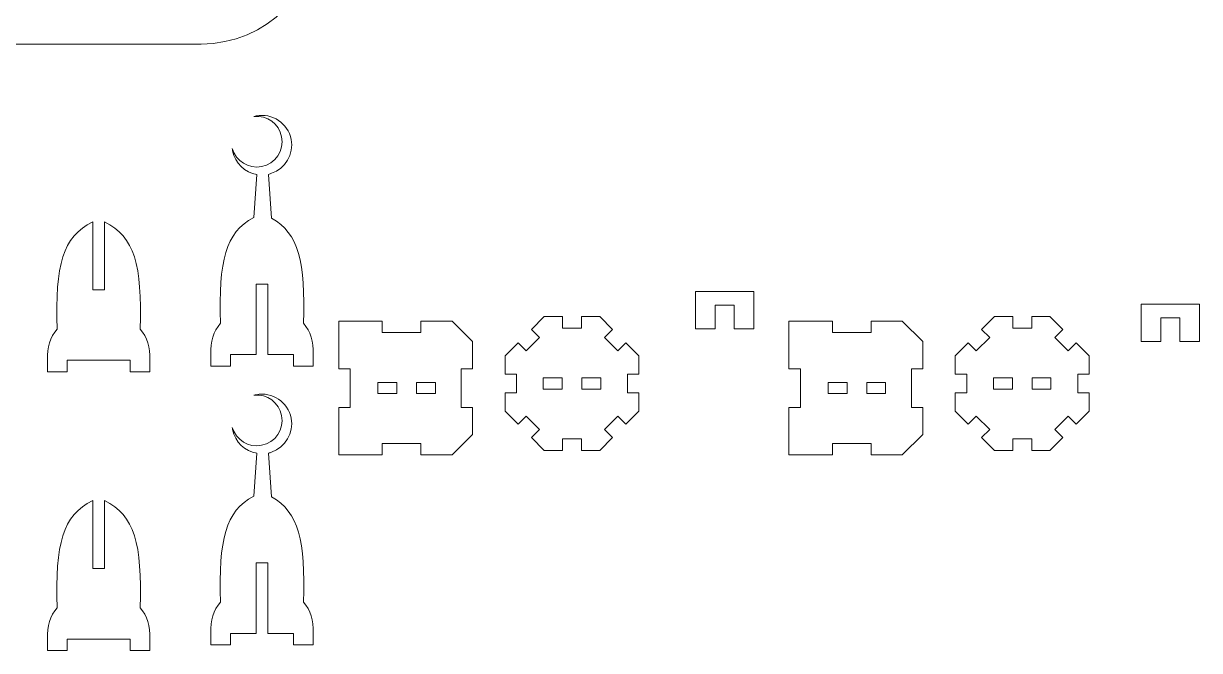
# Model space of a CAD drawing. Header units: centimetres. Extents: x -57 to 189, y -76 to 83.
# Drawn here: x -23.21 to 6.67, y -63.54 to -47.6 of the extents above; entities that cross this region are included whole.
import ezdxf

# ---------------------------------------------------------------- set-up
doc = ezdxf.new("R2010")
doc.units = ezdxf.units.CM
doc.header["$MEASUREMENT"] = 0
doc.layers.add('DEFAULT', color=7, linetype='Continuous')

msp = doc.modelspace()

# ---------------------------------------------------------------- linework, layer by layer
at = {"layer": 'DEFAULT', "color": 250, "lineweight": 9}
for points, knots in [([(-23.9811, -13.16682), (-23.9811, -13.16682), (-23.9811, -7.22528), (-23.9811, -7.22528), (-23.9811, -7.22528), (-23.9811, -5.5753), (-25.33112, -4.22528), (-26.9811, -4.22528), (-26.9811, -4.22528), (-26.9811, -4.22528), (-38.8693, -4.22528), (-38.8693, -4.22528), (-38.8693, -4.22528), (-40.51928, -4.22528), (-41.8693, -5.5753), (-41.8693, -7.22528), (-41.8693, -7.22528), (-41.8693, -7.22528), (-41.8693, -13.16682), (-41.8693, -13.16682), (-41.8693, -13.16682), (-41.8693, -13.44221), (-42.09391, -13.66682), (-42.3693, -13.66682), (-42.3693, -13.66682), (-42.3693, -13.66682), (-47.15534, -13.66682), (-47.15534, -13.66682), (-47.15534, -13.66682), (-48.80532, -13.66682), (-50.15534, -15.01684), (-50.15534, -16.66682), (-50.15534, -16.66682), (-50.15534, -16.66682), (-50.15534, -27.40459), (-50.15534, -27.40459), (-50.15534, -27.40459), (-50.15534, -27.54228), (-50.20442, -27.66078), (-50.30179, -27.75814), (-50.30179, -27.75814), (-50.30179, -27.75814), (-51.49955, -28.95591), (-51.49955, -28.95591), (-51.49955, -28.95591), (-52.66626, -30.12263), (-52.66626, -32.03183), (-51.49955, -33.19855), (-51.49955, -33.19855), (-51.49955, -33.19855), (-50.30179, -34.39632), (-50.30179, -34.39632), (-50.30179, -34.39632), (-50.20442, -34.49368), (-50.15534, -34.61218), (-50.15534, -34.74987), (-50.15534, -34.74987), (-50.15534, -34.74987), (-50.15534, -45.1271), (-50.15534, -45.1271), (-50.15534, -45.1271), (-50.15534, -46.77708), (-48.80532, -48.1271), (-47.15534, -48.1271), (-47.15534, -48.1271), (-47.15534, -48.1271), (-36.7781, -48.1271), (-36.7781, -48.1271), (-36.7781, -48.1271), (-36.64041, -48.1271), (-36.52191, -48.17618), (-36.42455, -48.27355), (-36.42455, -48.27355), (-36.42455, -48.27355), (-35.04652, -49.65157), (-35.04652, -49.65157), (-35.04652, -49.65157), (-33.87979, -50.81828), (-31.97062, -50.81828), (-30.80389, -49.65157), (-30.80389, -49.65157), (-30.80389, -49.65157), (-29.42586, -48.27355), (-29.42586, -48.27355), (-29.42586, -48.27355), (-29.3285, -48.17618), (-29.21, -48.1271), (-29.07231, -48.1271), (-29.07231, -48.1271), (-29.07231, -48.1271), (-18.69506, -48.1271), (-18.69506, -48.1271), (-18.69506, -48.1271), (-17.04508, -48.1271), (-15.69506, -46.77708), (-15.69506, -45.1271), (-15.69506, -45.1271), (-15.69506, -45.1271), (-15.69506, -34.74986), (-15.69506, -34.74986), (-15.69506, -34.74986), (-15.69506, -34.61217), (-15.64598, -34.49367), (-15.54861, -34.39631), (-15.54861, -34.39631), (-15.54861, -34.39631), (-14.35086, -33.19855), (-14.35086, -33.19855), (-14.35086, -33.19855), (-13.18415, -32.03182), (-13.18415, -30.12264), (-14.35086, -28.95591), (-14.35086, -28.95591), (-14.35086, -28.95591), (-15.54861, -27.75815), (-15.54861, -27.75815), (-15.54861, -27.75815), (-15.64598, -27.66079), (-15.69506, -27.54229), (-15.69506, -27.4046), (-15.69506, -27.4046), (-15.69506, -27.4046), (-15.69506, -16.66682), (-15.69506, -16.66682), (-15.69506, -16.66682), (-15.69506, -15.01684), (-17.04508, -13.66682), (-18.69506, -13.66682), (-18.69506, -13.66682), (-18.69506, -13.66682), (-23.4811, -13.66682), (-23.4811, -13.66682), (-23.4811, -13.66682), (-23.75649, -13.66682), (-23.9811, -13.44221), (-23.9811, -13.16682)], [0, 0, 0, 0, 0.02857143, 0.02857143, 0.02857143, 0.02857143, 0.05714286, 0.05714286, 0.05714286, 0.05714286, 0.08571429, 0.08571429, 0.08571429, 0.08571429, 0.11428571, 0.11428571, 0.11428571, 0.11428571, 0.14285714, 0.14285714, 0.14285714, 0.14285714, 0.17142857, 0.17142857, 0.17142857, 0.17142857, 0.2, 0.2, 0.2, 0.2, 0.22857143, 0.22857143, 0.22857143, 0.22857143, 0.25714286, 0.25714286, 0.25714286, 0.25714286, 0.28571429, 0.28571429, 0.28571429, 0.28571429, 0.31428571, 0.31428571, 0.31428571, 0.31428571, 0.34285714, 0.34285714, 0.34285714, 0.34285714, 0.37142857, 0.37142857, 0.37142857, 0.37142857, 0.4, 0.4, 0.4, 0.4, 0.42857143, 0.42857143, 0.42857143, 0.42857143, 0.45714286, 0.45714286, 0.45714286, 0.45714286, 0.48571429, 0.48571429, 0.48571429, 0.48571429, 0.51428571, 0.51428571, 0.51428571, 0.51428571, 0.54285714, 0.54285714, 0.54285714, 0.54285714, 0.57142857, 0.57142857, 0.57142857, 0.57142857, 0.6, 0.6, 0.6, 0.6, 0.62857143, 0.62857143, 0.62857143, 0.62857143, 0.65714286, 0.65714286, 0.65714286, 0.65714286, 0.68571429, 0.68571429, 0.68571429, 0.68571429, 0.71428571, 0.71428571, 0.71428571, 0.71428571, 0.74285714, 0.74285714, 0.74285714, 0.74285714, 0.77142857, 0.77142857, 0.77142857, 0.77142857, 0.8, 0.8, 0.8, 0.8, 0.82857143, 0.82857143, 0.82857143, 0.82857143, 0.85714286, 0.85714286, 0.85714286, 0.85714286, 0.88571429, 0.88571429, 0.88571429, 0.88571429, 0.91428571, 0.91428571, 0.91428571, 0.91428571, 0.94285714, 0.94285714, 0.94285714, 0.94285714, 1, 1, 1, 1]), ([(-17.3015, -56.02022), (-17.3015, -56.02022), (-17.9515, -56.02022), (-17.9515, -56.02022), (-17.9515, -56.02022), (-17.9515, -56.02022), (-17.9515, -56.31057), (-17.9515, -56.31057), (-17.9515, -56.31057), (-17.9515, -56.31057), (-18.4515, -56.31057), (-18.4515, -56.31057), (-18.4515, -56.31057), (-18.4515, -56.31057), (-18.44901, -56.01057), (-18.44901, -56.01057), (-18.44901, -56.01057), (-18.46715, -55.69213), (-18.38585, -55.43015), (-18.205, -55.22462), (-18.205, -55.22462), (-18.25325, -53.63579), (-18.0824, -52.91741), (-17.36115, -52.53165), (-17.36115, -52.53165), (-17.36115, -52.53165), (-17.28435, -51.4423), (-17.28435, -51.4423), (-17.28435, -51.4423), (-17.58417, -51.3899), (-17.83505, -51.15835), (-17.89701, -50.84182), (-17.89701, -50.84182), (-17.90077, -50.82257), (-17.90378, -50.80334), (-17.90604, -50.78418), (-17.90604, -50.78418), (-17.81563, -51.10378), (-17.49352, -51.30578), (-17.16173, -51.24083), (-17.16173, -51.24083), (-16.81218, -51.1724), (-16.5843, -50.83356), (-16.65272, -50.48402), (-16.65272, -50.48402), (-16.71768, -50.15224), (-17.02622, -49.93007), (-17.35634, -49.96685), (-17.35634, -49.96685), (-17.33773, -49.96172), (-17.31879, -49.95725), (-17.29954, -49.95348), (-17.29954, -49.95348), (-16.88924, -49.87315), (-16.49153, -50.14063), (-16.4112, -50.55094), (-16.4112, -50.55094), (-16.33763, -50.92681), (-16.55592, -51.2921), (-16.90848, -51.41252), (-16.90848, -51.41252), (-16.93267, -51.42408), (-16.958, -51.43388), (-16.98435, -51.44195), (-16.98435, -51.44195), (-16.98435, -51.44195), (-16.90755, -52.55048), (-16.90755, -52.55048), (-16.90755, -52.55048), (-16.21516, -52.94068), (-16.05052, -53.66129), (-16.098, -55.22462), (-16.098, -55.22462), (-15.91715, -55.43015), (-15.83585, -55.69213), (-15.85399, -56.01057), (-15.85399, -56.01057), (-15.85399, -56.01057), (-15.85149, -56.31057), (-15.85149, -56.31057), (-15.85149, -56.31057), (-15.85149, -56.31057), (-16.35149, -56.31057), (-16.35149, -56.31057), (-16.35149, -56.31057), (-16.35149, -56.31057), (-16.35149, -56.02022), (-16.35149, -56.02022), (-16.35149, -56.02022), (-16.35149, -56.02022), (-17.0015, -56.02022), (-17.0015, -56.02022), (-17.0015, -56.02022), (-17.0015, -56.02022), (-17.0015, -54.22745), (-17.0015, -54.22745), (-17.0015, -54.22745), (-17.0015, -54.22745), (-17.3015, -54.22745), (-17.3015, -54.22745), (-17.3015, -54.22745), (-17.3015, -54.22745), (-17.3015, -56.02022), (-17.3015, -56.02022)], [0, 0, 0, 0, 0.03703704, 0.03703704, 0.03703704, 0.03703704, 0.07407407, 0.07407407, 0.07407407, 0.07407407, 0.11111111, 0.11111111, 0.11111111, 0.11111111, 0.14814815, 0.14814815, 0.14814815, 0.14814815, 0.18518519, 0.18518519, 0.18518519, 0.18518519, 0.22222222, 0.22222222, 0.22222222, 0.22222222, 0.25925926, 0.25925926, 0.25925926, 0.25925926, 0.2962963, 0.2962963, 0.2962963, 0.2962963, 0.33333333, 0.33333333, 0.33333333, 0.33333333, 0.37037037, 0.37037037, 0.37037037, 0.37037037, 0.40740741, 0.40740741, 0.40740741, 0.40740741, 0.44444444, 0.44444444, 0.44444444, 0.44444444, 0.48148148, 0.48148148, 0.48148148, 0.48148148, 0.51851852, 0.51851852, 0.51851852, 0.51851852, 0.55555556, 0.55555556, 0.55555556, 0.55555556, 0.59259259, 0.59259259, 0.59259259, 0.59259259, 0.62962963, 0.62962963, 0.62962963, 0.62962963, 0.66666667, 0.66666667, 0.66666667, 0.66666667, 0.7037037, 0.7037037, 0.7037037, 0.7037037, 0.74074074, 0.74074074, 0.74074074, 0.74074074, 0.77777778, 0.77777778, 0.77777778, 0.77777778, 0.81481481, 0.81481481, 0.81481481, 0.81481481, 0.85185185, 0.85185185, 0.85185185, 0.85185185, 0.88888889, 0.88888889, 0.88888889, 0.88888889, 0.92592593, 0.92592593, 0.92592593, 0.92592593, 1, 1, 1, 1]), ([(-21.4515, -52.64628), (-21.4515, -52.64628), (-21.4515, -54.37262), (-21.4515, -54.37262), (-21.4515, -54.37262), (-21.4515, -54.37262), (-21.1515, -54.37262), (-21.1515, -54.37262), (-21.1515, -54.37262), (-21.1515, -54.37262), (-21.1515, -52.64628), (-21.1515, -52.64628), (-21.1515, -52.64628), (-20.37997, -53.0244), (-20.19844, -53.73805), (-20.248, -55.36979), (-20.248, -55.36979), (-20.06715, -55.57532), (-19.98585, -55.8373), (-20.00399, -56.15574), (-20.00399, -56.15574), (-20.00399, -56.15574), (-20.00149, -56.45574), (-20.00149, -56.45574), (-20.00149, -56.45574), (-20.00149, -56.45574), (-20.50149, -56.45574), (-20.50149, -56.45574), (-20.50149, -56.45574), (-20.50149, -56.45574), (-20.50149, -56.16539), (-20.50149, -56.16539), (-20.50149, -56.16539), (-20.50149, -56.16539), (-21.3015, -56.16539), (-21.3015, -56.16539), (-21.3015, -56.16539), (-21.3015, -56.16539), (-22.1015, -56.16539), (-22.1015, -56.16539), (-22.1015, -56.16539), (-22.1015, -56.16539), (-22.1015, -56.45574), (-22.1015, -56.45574), (-22.1015, -56.45574), (-22.1015, -56.45574), (-22.6015, -56.45574), (-22.6015, -56.45574), (-22.6015, -56.45574), (-22.6015, -56.45574), (-22.59901, -56.15574), (-22.59901, -56.15574), (-22.59901, -56.15574), (-22.61715, -55.8373), (-22.53585, -55.57532), (-22.355, -55.36979), (-22.355, -55.36979), (-22.40456, -53.73805), (-22.22303, -53.0244), (-21.4515, -52.64628)], [0, 0, 0, 0, 0.0625, 0.0625, 0.0625, 0.0625, 0.125, 0.125, 0.125, 0.125, 0.1875, 0.1875, 0.1875, 0.1875, 0.25, 0.25, 0.25, 0.25, 0.3125, 0.3125, 0.3125, 0.3125, 0.375, 0.375, 0.375, 0.375, 0.4375, 0.4375, 0.4375, 0.4375, 0.5, 0.5, 0.5, 0.5, 0.5625, 0.5625, 0.5625, 0.5625, 0.625, 0.625, 0.625, 0.625, 0.6875, 0.6875, 0.6875, 0.6875, 0.75, 0.75, 0.75, 0.75, 0.8125, 0.8125, 0.8125, 0.8125, 0.875, 0.875, 0.875, 0.875, 1, 1, 1, 1]), ([(-6.13613, -54.41374), (-6.13613, -54.41374), (-4.6535, -54.41374), (-4.6535, -54.41374), (-4.6535, -54.41374), (-4.6535, -54.41374), (-4.6535, -54.76161), (-4.6535, -54.76161), (-4.6535, -54.76161), (-4.6535, -54.76161), (-4.65613, -54.76161), (-4.65613, -54.76161), (-4.65613, -54.76161), (-4.65613, -54.76161), (-4.65613, -55.36161), (-4.65613, -55.36161), (-4.65613, -55.36161), (-4.65613, -55.36161), (-5.15613, -55.36161), (-5.15613, -55.36161), (-5.15613, -55.36161), (-5.15613, -55.36161), (-5.15613, -54.76161), (-5.15613, -54.76161), (-5.15613, -54.76161), (-5.15613, -54.76161), (-5.63613, -54.76161), (-5.63613, -54.76161), (-5.63613, -54.76161), (-5.63613, -54.76161), (-5.63613, -55.36161), (-5.63613, -55.36161), (-5.63613, -55.36161), (-5.63613, -55.36161), (-6.13613, -55.36161), (-6.13613, -55.36161), (-6.13613, -55.36161), (-6.13613, -55.36161), (-6.13613, -54.76161), (-6.13613, -54.76161), (-6.13613, -54.76161), (-6.13613, -54.76161), (-6.13613, -54.41374), (-6.13613, -54.41374)], [0, 0, 0, 0, 0.08333333, 0.08333333, 0.08333333, 0.08333333, 0.16666667, 0.16666667, 0.16666667, 0.16666667, 0.25, 0.25, 0.25, 0.25, 0.33333333, 0.33333333, 0.33333333, 0.33333333, 0.41666667, 0.41666667, 0.41666667, 0.41666667, 0.5, 0.5, 0.5, 0.5, 0.58333333, 0.58333333, 0.58333333, 0.58333333, 0.66666667, 0.66666667, 0.66666667, 0.66666667, 0.75, 0.75, 0.75, 0.75, 0.83333333, 0.83333333, 0.83333333, 0.83333333, 1, 1, 1, 1]), ([(5.18704, -54.73765), (5.18704, -54.73765), (6.66967, -54.73765), (6.66967, -54.73765), (6.66967, -54.73765), (6.66967, -54.73765), (6.66967, -55.08552), (6.66967, -55.08552), (6.66967, -55.08552), (6.66967, -55.08552), (6.66704, -55.08552), (6.66704, -55.08552), (6.66704, -55.08552), (6.66704, -55.08552), (6.66704, -55.68552), (6.66704, -55.68552), (6.66704, -55.68552), (6.66704, -55.68552), (6.16704, -55.68552), (6.16704, -55.68552), (6.16704, -55.68552), (6.16704, -55.68552), (6.16704, -55.08552), (6.16704, -55.08552), (6.16704, -55.08552), (6.16704, -55.08552), (5.68704, -55.08552), (5.68704, -55.08552), (5.68704, -55.08552), (5.68704, -55.08552), (5.68704, -55.68552), (5.68704, -55.68552), (5.68704, -55.68552), (5.68704, -55.68552), (5.18704, -55.68552), (5.18704, -55.68552), (5.18704, -55.68552), (5.18704, -55.68552), (5.18704, -55.08552), (5.18704, -55.08552), (5.18704, -55.08552), (5.18704, -55.08552), (5.18704, -54.73765), (5.18704, -54.73765)], [0, 0, 0, 0, 0.08333333, 0.08333333, 0.08333333, 0.08333333, 0.16666667, 0.16666667, 0.16666667, 0.16666667, 0.25, 0.25, 0.25, 0.25, 0.33333333, 0.33333333, 0.33333333, 0.33333333, 0.41666667, 0.41666667, 0.41666667, 0.41666667, 0.5, 0.5, 0.5, 0.5, 0.58333333, 0.58333333, 0.58333333, 0.58333333, 0.66666667, 0.66666667, 0.66666667, 0.66666667, 0.75, 0.75, 0.75, 0.75, 0.83333333, 0.83333333, 0.83333333, 0.83333333, 1, 1, 1, 1]), ([(-11.8006, -56.38099), (-11.8006, -56.38099), (-11.8006, -55.69099), (-11.8006, -55.69099), (-11.8006, -55.69099), (-11.8006, -55.69099), (-12.3206, -55.17099), (-12.3206, -55.17099), (-12.3206, -55.17099), (-12.3206, -55.17099), (-13.11667, -55.17099), (-13.11667, -55.17099), (-13.11667, -55.17099), (-13.11667, -55.17099), (-13.11667, -55.461), (-13.11667, -55.461), (-13.11667, -55.461), (-13.11667, -55.461), (-14.09667, -55.461), (-14.09667, -55.461), (-14.09667, -55.461), (-14.09667, -55.461), (-14.09667, -55.17099), (-14.09667, -55.17099), (-14.09667, -55.17099), (-14.09667, -55.17099), (-15.2006, -55.17099), (-15.2006, -55.17099), (-15.2006, -55.17099), (-15.2006, -55.17099), (-15.2006, -56.38101), (-15.2006, -56.38101), (-15.2006, -56.38101), (-15.2006, -56.38101), (-14.9106, -56.38101), (-14.9106, -56.38101), (-14.9106, -56.38101), (-14.9106, -56.38101), (-14.9106, -57.36101), (-14.9106, -57.36101), (-14.9106, -57.36101), (-14.9106, -57.36101), (-15.2006, -57.36101), (-15.2006, -57.36101), (-15.2006, -57.36101), (-15.2006, -57.36101), (-15.2006, -58.57099), (-15.2006, -58.57099), (-15.2006, -58.57099), (-15.2006, -58.57099), (-14.09667, -58.57099), (-14.09667, -58.57099), (-14.09667, -58.57099), (-14.09667, -58.57099), (-14.09667, -58.28099), (-14.09667, -58.28099), (-14.09667, -58.28099), (-14.09667, -58.28099), (-13.11667, -58.28099), (-13.11667, -58.28099), (-13.11667, -58.28099), (-13.11667, -58.28099), (-13.11667, -58.57099), (-13.11667, -58.57099), (-13.11667, -58.57099), (-13.11667, -58.57099), (-12.3206, -58.57099), (-12.3206, -58.57099), (-12.3206, -58.57099), (-12.3206, -58.57099), (-11.8006, -58.05099), (-11.8006, -58.05099), (-11.8006, -58.05099), (-11.8006, -58.05099), (-11.8006, -57.36099), (-11.8006, -57.36099), (-11.8006, -57.36099), (-11.8006, -57.36099), (-12.09061, -57.36099), (-12.09061, -57.36099), (-12.09061, -57.36099), (-12.09061, -57.36099), (-12.09061, -56.38099), (-12.09061, -56.38099), (-12.09061, -56.38099), (-12.09061, -56.38099), (-11.8006, -56.38099), (-11.8006, -56.38099)], [0, 0, 0, 0, 0.04347826, 0.04347826, 0.04347826, 0.04347826, 0.08695652, 0.08695652, 0.08695652, 0.08695652, 0.13043478, 0.13043478, 0.13043478, 0.13043478, 0.17391304, 0.17391304, 0.17391304, 0.17391304, 0.2173913, 0.2173913, 0.2173913, 0.2173913, 0.26086957, 0.26086957, 0.26086957, 0.26086957, 0.30434783, 0.30434783, 0.30434783, 0.30434783, 0.34782609, 0.34782609, 0.34782609, 0.34782609, 0.39130435, 0.39130435, 0.39130435, 0.39130435, 0.43478261, 0.43478261, 0.43478261, 0.43478261, 0.47826087, 0.47826087, 0.47826087, 0.47826087, 0.52173913, 0.52173913, 0.52173913, 0.52173913, 0.56521739, 0.56521739, 0.56521739, 0.56521739, 0.60869565, 0.60869565, 0.60869565, 0.60869565, 0.65217391, 0.65217391, 0.65217391, 0.65217391, 0.69565217, 0.69565217, 0.69565217, 0.69565217, 0.73913043, 0.73913043, 0.73913043, 0.73913043, 0.7826087, 0.7826087, 0.7826087, 0.7826087, 0.82608696, 0.82608696, 0.82608696, 0.82608696, 0.86956522, 0.86956522, 0.86956522, 0.86956522, 0.91304348, 0.91304348, 0.91304348, 0.91304348, 1, 1, 1, 1]), ([(-7.90234, -55.7225), (-7.90234, -55.7225), (-8.10741, -55.92757), (-8.10741, -55.92757), (-8.10741, -55.92757), (-8.10741, -55.92757), (-8.44682, -55.58816), (-8.44682, -55.58816), (-8.44682, -55.58816), (-8.44682, -55.58816), (-8.24176, -55.3831), (-8.24176, -55.3831), (-8.24176, -55.3831), (-8.24176, -55.3831), (-8.56997, -55.05488), (-8.56997, -55.05488), (-8.56997, -55.05488), (-8.56997, -55.05488), (-9.03413, -55.05488), (-9.03413, -55.05488), (-9.03413, -55.05488), (-9.03413, -55.05488), (-9.03413, -55.34489), (-9.03413, -55.34489), (-9.03413, -55.34489), (-9.03413, -55.34489), (-9.51413, -55.34489), (-9.51413, -55.34489), (-9.51413, -55.34489), (-9.51413, -55.34489), (-9.51413, -55.05488), (-9.51413, -55.05488), (-9.51413, -55.05488), (-9.51413, -55.05488), (-9.9783, -55.05488), (-9.9783, -55.05488), (-9.9783, -55.05488), (-9.9783, -55.05488), (-10.30651, -55.38309), (-10.30651, -55.38309), (-10.30651, -55.38309), (-10.30651, -55.38309), (-10.10144, -55.58815), (-10.10144, -55.58815), (-10.10144, -55.58815), (-10.10144, -55.58815), (-10.44086, -55.92757), (-10.44086, -55.92757), (-10.44086, -55.92757), (-10.44086, -55.92757), (-10.64592, -55.72251), (-10.64592, -55.72251), (-10.64592, -55.72251), (-10.64592, -55.72251), (-10.97413, -56.05072), (-10.97413, -56.05072), (-10.97413, -56.05072), (-10.97413, -56.05072), (-10.97413, -56.51488), (-10.97413, -56.51488), (-10.97413, -56.51488), (-10.97413, -56.51488), (-10.68413, -56.51488), (-10.68413, -56.51488), (-10.68413, -56.51488), (-10.68413, -56.51488), (-10.68413, -56.99488), (-10.68413, -56.99488), (-10.68413, -56.99488), (-10.68413, -56.99488), (-10.97413, -56.99488), (-10.97413, -56.99488), (-10.97413, -56.99488), (-10.97413, -56.99488), (-10.97413, -57.45905), (-10.97413, -57.45905), (-10.97413, -57.45905), (-10.97413, -57.45905), (-10.64592, -57.78726), (-10.64592, -57.78726), (-10.64592, -57.78726), (-10.64592, -57.78726), (-10.44086, -57.58219), (-10.44086, -57.58219), (-10.44086, -57.58219), (-10.44086, -57.58219), (-10.10144, -57.92161), (-10.10144, -57.92161), (-10.10144, -57.92161), (-10.10144, -57.92161), (-10.3065, -58.12667), (-10.3065, -58.12667), (-10.3065, -58.12667), (-10.3065, -58.12667), (-9.97829, -58.45488), (-9.97829, -58.45488), (-9.97829, -58.45488), (-9.97829, -58.45488), (-9.51413, -58.45488), (-9.51413, -58.45488), (-9.51413, -58.45488), (-9.51413, -58.45488), (-9.51413, -58.16488), (-9.51413, -58.16488), (-9.51413, -58.16488), (-9.51413, -58.16488), (-9.03413, -58.16488), (-9.03413, -58.16488), (-9.03413, -58.16488), (-9.03413, -58.16488), (-9.03413, -58.45488), (-9.03413, -58.45488), (-9.03413, -58.45488), (-9.03413, -58.45488), (-8.56996, -58.45488), (-8.56996, -58.45488), (-8.56996, -58.45488), (-8.56996, -58.45488), (-8.24175, -58.12667), (-8.24175, -58.12667), (-8.24175, -58.12667), (-8.24175, -58.12667), (-8.44682, -57.92161), (-8.44682, -57.92161), (-8.44682, -57.92161), (-8.44682, -57.92161), (-8.1074, -57.58219), (-8.1074, -57.58219), (-8.1074, -57.58219), (-8.1074, -57.58219), (-7.90234, -57.78725), (-7.90234, -57.78725), (-7.90234, -57.78725), (-7.90234, -57.78725), (-7.57413, -57.45904), (-7.57413, -57.45904), (-7.57413, -57.45904), (-7.57413, -57.45904), (-7.57413, -56.99488), (-7.57413, -56.99488), (-7.57413, -56.99488), (-7.57413, -56.99488), (-7.86413, -56.99488), (-7.86413, -56.99488), (-7.86413, -56.99488), (-7.86413, -56.99488), (-7.86413, -56.51488), (-7.86413, -56.51488), (-7.86413, -56.51488), (-7.86413, -56.51488), (-7.57413, -56.51488), (-7.57413, -56.51488), (-7.57413, -56.51488), (-7.57413, -56.51488), (-7.57413, -56.05071), (-7.57413, -56.05071), (-7.57413, -56.05071), (-7.57413, -56.05071), (-7.90234, -55.7225), (-7.90234, -55.7225)], [0, 0, 0, 0, 0.02439024, 0.02439024, 0.02439024, 0.02439024, 0.04878049, 0.04878049, 0.04878049, 0.04878049, 0.07317073, 0.07317073, 0.07317073, 0.07317073, 0.09756098, 0.09756098, 0.09756098, 0.09756098, 0.12195122, 0.12195122, 0.12195122, 0.12195122, 0.14634146, 0.14634146, 0.14634146, 0.14634146, 0.17073171, 0.17073171, 0.17073171, 0.17073171, 0.19512195, 0.19512195, 0.19512195, 0.19512195, 0.2195122, 0.2195122, 0.2195122, 0.2195122, 0.24390244, 0.24390244, 0.24390244, 0.24390244, 0.26829268, 0.26829268, 0.26829268, 0.26829268, 0.29268293, 0.29268293, 0.29268293, 0.29268293, 0.31707317, 0.31707317, 0.31707317, 0.31707317, 0.34146341, 0.34146341, 0.34146341, 0.34146341, 0.36585366, 0.36585366, 0.36585366, 0.36585366, 0.3902439, 0.3902439, 0.3902439, 0.3902439, 0.41463415, 0.41463415, 0.41463415, 0.41463415, 0.43902439, 0.43902439, 0.43902439, 0.43902439, 0.46341463, 0.46341463, 0.46341463, 0.46341463, 0.48780488, 0.48780488, 0.48780488, 0.48780488, 0.51219512, 0.51219512, 0.51219512, 0.51219512, 0.53658537, 0.53658537, 0.53658537, 0.53658537, 0.56097561, 0.56097561, 0.56097561, 0.56097561, 0.58536585, 0.58536585, 0.58536585, 0.58536585, 0.6097561, 0.6097561, 0.6097561, 0.6097561, 0.63414634, 0.63414634, 0.63414634, 0.63414634, 0.65853659, 0.65853659, 0.65853659, 0.65853659, 0.68292683, 0.68292683, 0.68292683, 0.68292683, 0.70731707, 0.70731707, 0.70731707, 0.70731707, 0.73170732, 0.73170732, 0.73170732, 0.73170732, 0.75609756, 0.75609756, 0.75609756, 0.75609756, 0.7804878, 0.7804878, 0.7804878, 0.7804878, 0.80487805, 0.80487805, 0.80487805, 0.80487805, 0.82926829, 0.82926829, 0.82926829, 0.82926829, 0.85365854, 0.85365854, 0.85365854, 0.85365854, 0.87804878, 0.87804878, 0.87804878, 0.87804878, 0.90243902, 0.90243902, 0.90243902, 0.90243902, 0.92682927, 0.92682927, 0.92682927, 0.92682927, 0.95121951, 0.95121951, 0.95121951, 0.95121951, 1, 1, 1, 1]), ([(-0.3606, -56.38099), (-0.3606, -56.38099), (-0.3606, -55.69099), (-0.3606, -55.69099), (-0.3606, -55.69099), (-0.3606, -55.69099), (-0.8806, -55.17099), (-0.8806, -55.17099), (-0.8806, -55.17099), (-0.8806, -55.17099), (-1.67667, -55.17099), (-1.67667, -55.17099), (-1.67667, -55.17099), (-1.67667, -55.17099), (-1.67667, -55.461), (-1.67667, -55.461), (-1.67667, -55.461), (-1.67667, -55.461), (-2.65667, -55.461), (-2.65667, -55.461), (-2.65667, -55.461), (-2.65667, -55.461), (-2.65667, -55.17099), (-2.65667, -55.17099), (-2.65667, -55.17099), (-2.65667, -55.17099), (-3.7606, -55.17099), (-3.7606, -55.17099), (-3.7606, -55.17099), (-3.7606, -55.17099), (-3.7606, -56.38101), (-3.7606, -56.38101), (-3.7606, -56.38101), (-3.7606, -56.38101), (-3.4706, -56.38101), (-3.4706, -56.38101), (-3.4706, -56.38101), (-3.4706, -56.38101), (-3.4706, -57.36101), (-3.4706, -57.36101), (-3.4706, -57.36101), (-3.4706, -57.36101), (-3.7606, -57.36101), (-3.7606, -57.36101), (-3.7606, -57.36101), (-3.7606, -57.36101), (-3.7606, -58.57099), (-3.7606, -58.57099), (-3.7606, -58.57099), (-3.7606, -58.57099), (-2.65667, -58.57099), (-2.65667, -58.57099), (-2.65667, -58.57099), (-2.65667, -58.57099), (-2.65667, -58.28099), (-2.65667, -58.28099), (-2.65667, -58.28099), (-2.65667, -58.28099), (-1.67667, -58.28099), (-1.67667, -58.28099), (-1.67667, -58.28099), (-1.67667, -58.28099), (-1.67667, -58.57099), (-1.67667, -58.57099), (-1.67667, -58.57099), (-1.67667, -58.57099), (-0.8806, -58.57099), (-0.8806, -58.57099), (-0.8806, -58.57099), (-0.8806, -58.57099), (-0.3606, -58.05099), (-0.3606, -58.05099), (-0.3606, -58.05099), (-0.3606, -58.05099), (-0.3606, -57.36099), (-0.3606, -57.36099), (-0.3606, -57.36099), (-0.3606, -57.36099), (-0.65061, -57.36099), (-0.65061, -57.36099), (-0.65061, -57.36099), (-0.65061, -57.36099), (-0.65061, -56.38099), (-0.65061, -56.38099), (-0.65061, -56.38099), (-0.65061, -56.38099), (-0.3606, -56.38099), (-0.3606, -56.38099)], [0, 0, 0, 0, 0.04347826, 0.04347826, 0.04347826, 0.04347826, 0.08695652, 0.08695652, 0.08695652, 0.08695652, 0.13043478, 0.13043478, 0.13043478, 0.13043478, 0.17391304, 0.17391304, 0.17391304, 0.17391304, 0.2173913, 0.2173913, 0.2173913, 0.2173913, 0.26086957, 0.26086957, 0.26086957, 0.26086957, 0.30434783, 0.30434783, 0.30434783, 0.30434783, 0.34782609, 0.34782609, 0.34782609, 0.34782609, 0.39130435, 0.39130435, 0.39130435, 0.39130435, 0.43478261, 0.43478261, 0.43478261, 0.43478261, 0.47826087, 0.47826087, 0.47826087, 0.47826087, 0.52173913, 0.52173913, 0.52173913, 0.52173913, 0.56521739, 0.56521739, 0.56521739, 0.56521739, 0.60869565, 0.60869565, 0.60869565, 0.60869565, 0.65217391, 0.65217391, 0.65217391, 0.65217391, 0.69565217, 0.69565217, 0.69565217, 0.69565217, 0.73913043, 0.73913043, 0.73913043, 0.73913043, 0.7826087, 0.7826087, 0.7826087, 0.7826087, 0.82608696, 0.82608696, 0.82608696, 0.82608696, 0.86956522, 0.86956522, 0.86956522, 0.86956522, 0.91304348, 0.91304348, 0.91304348, 0.91304348, 1, 1, 1, 1]), ([(3.53766, -55.7225), (3.53766, -55.7225), (3.33259, -55.92757), (3.33259, -55.92757), (3.33259, -55.92757), (3.33259, -55.92757), (2.99318, -55.58816), (2.99318, -55.58816), (2.99318, -55.58816), (2.99318, -55.58816), (3.19824, -55.3831), (3.19824, -55.3831), (3.19824, -55.3831), (3.19824, -55.3831), (2.87003, -55.05488), (2.87003, -55.05488), (2.87003, -55.05488), (2.87003, -55.05488), (2.40587, -55.05488), (2.40587, -55.05488), (2.40587, -55.05488), (2.40587, -55.05488), (2.40587, -55.34489), (2.40587, -55.34489), (2.40587, -55.34489), (2.40587, -55.34489), (1.92587, -55.34489), (1.92587, -55.34489), (1.92587, -55.34489), (1.92587, -55.34489), (1.92587, -55.05488), (1.92587, -55.05488), (1.92587, -55.05488), (1.92587, -55.05488), (1.4617, -55.05488), (1.4617, -55.05488), (1.4617, -55.05488), (1.4617, -55.05488), (1.13349, -55.38309), (1.13349, -55.38309), (1.13349, -55.38309), (1.13349, -55.38309), (1.33856, -55.58815), (1.33856, -55.58815), (1.33856, -55.58815), (1.33856, -55.58815), (0.99914, -55.92757), (0.99914, -55.92757), (0.99914, -55.92757), (0.99914, -55.92757), (0.79408, -55.72251), (0.79408, -55.72251), (0.79408, -55.72251), (0.79408, -55.72251), (0.46587, -56.05072), (0.46587, -56.05072), (0.46587, -56.05072), (0.46587, -56.05072), (0.46587, -56.51488), (0.46587, -56.51488), (0.46587, -56.51488), (0.46587, -56.51488), (0.75587, -56.51488), (0.75587, -56.51488), (0.75587, -56.51488), (0.75587, -56.51488), (0.75587, -56.99488), (0.75587, -56.99488), (0.75587, -56.99488), (0.75587, -56.99488), (0.46587, -56.99488), (0.46587, -56.99488), (0.46587, -56.99488), (0.46587, -56.99488), (0.46587, -57.45905), (0.46587, -57.45905), (0.46587, -57.45905), (0.46587, -57.45905), (0.79408, -57.78726), (0.79408, -57.78726), (0.79408, -57.78726), (0.79408, -57.78726), (0.99914, -57.58219), (0.99914, -57.58219), (0.99914, -57.58219), (0.99914, -57.58219), (1.33856, -57.92161), (1.33856, -57.92161), (1.33856, -57.92161), (1.33856, -57.92161), (1.1335, -58.12667), (1.1335, -58.12667), (1.1335, -58.12667), (1.1335, -58.12667), (1.46171, -58.45488), (1.46171, -58.45488), (1.46171, -58.45488), (1.46171, -58.45488), (1.92587, -58.45488), (1.92587, -58.45488), (1.92587, -58.45488), (1.92587, -58.45488), (1.92587, -58.16488), (1.92587, -58.16488), (1.92587, -58.16488), (1.92587, -58.16488), (2.40587, -58.16488), (2.40587, -58.16488), (2.40587, -58.16488), (2.40587, -58.16488), (2.40587, -58.45488), (2.40587, -58.45488), (2.40587, -58.45488), (2.40587, -58.45488), (2.87004, -58.45488), (2.87004, -58.45488), (2.87004, -58.45488), (2.87004, -58.45488), (3.19825, -58.12667), (3.19825, -58.12667), (3.19825, -58.12667), (3.19825, -58.12667), (2.99318, -57.92161), (2.99318, -57.92161), (2.99318, -57.92161), (2.99318, -57.92161), (3.3326, -57.58219), (3.3326, -57.58219), (3.3326, -57.58219), (3.3326, -57.58219), (3.53766, -57.78725), (3.53766, -57.78725), (3.53766, -57.78725), (3.53766, -57.78725), (3.86587, -57.45904), (3.86587, -57.45904), (3.86587, -57.45904), (3.86587, -57.45904), (3.86587, -56.99488), (3.86587, -56.99488), (3.86587, -56.99488), (3.86587, -56.99488), (3.57587, -56.99488), (3.57587, -56.99488), (3.57587, -56.99488), (3.57587, -56.99488), (3.57587, -56.51488), (3.57587, -56.51488), (3.57587, -56.51488), (3.57587, -56.51488), (3.86587, -56.51488), (3.86587, -56.51488), (3.86587, -56.51488), (3.86587, -56.51488), (3.86587, -56.05071), (3.86587, -56.05071), (3.86587, -56.05071), (3.86587, -56.05071), (3.53766, -55.7225), (3.53766, -55.7225)], [0, 0, 0, 0, 0.02439024, 0.02439024, 0.02439024, 0.02439024, 0.04878049, 0.04878049, 0.04878049, 0.04878049, 0.07317073, 0.07317073, 0.07317073, 0.07317073, 0.09756098, 0.09756098, 0.09756098, 0.09756098, 0.12195122, 0.12195122, 0.12195122, 0.12195122, 0.14634146, 0.14634146, 0.14634146, 0.14634146, 0.17073171, 0.17073171, 0.17073171, 0.17073171, 0.19512195, 0.19512195, 0.19512195, 0.19512195, 0.2195122, 0.2195122, 0.2195122, 0.2195122, 0.24390244, 0.24390244, 0.24390244, 0.24390244, 0.26829268, 0.26829268, 0.26829268, 0.26829268, 0.29268293, 0.29268293, 0.29268293, 0.29268293, 0.31707317, 0.31707317, 0.31707317, 0.31707317, 0.34146341, 0.34146341, 0.34146341, 0.34146341, 0.36585366, 0.36585366, 0.36585366, 0.36585366, 0.3902439, 0.3902439, 0.3902439, 0.3902439, 0.41463415, 0.41463415, 0.41463415, 0.41463415, 0.43902439, 0.43902439, 0.43902439, 0.43902439, 0.46341463, 0.46341463, 0.46341463, 0.46341463, 0.48780488, 0.48780488, 0.48780488, 0.48780488, 0.51219512, 0.51219512, 0.51219512, 0.51219512, 0.53658537, 0.53658537, 0.53658537, 0.53658537, 0.56097561, 0.56097561, 0.56097561, 0.56097561, 0.58536585, 0.58536585, 0.58536585, 0.58536585, 0.6097561, 0.6097561, 0.6097561, 0.6097561, 0.63414634, 0.63414634, 0.63414634, 0.63414634, 0.65853659, 0.65853659, 0.65853659, 0.65853659, 0.68292683, 0.68292683, 0.68292683, 0.68292683, 0.70731707, 0.70731707, 0.70731707, 0.70731707, 0.73170732, 0.73170732, 0.73170732, 0.73170732, 0.75609756, 0.75609756, 0.75609756, 0.75609756, 0.7804878, 0.7804878, 0.7804878, 0.7804878, 0.80487805, 0.80487805, 0.80487805, 0.80487805, 0.82926829, 0.82926829, 0.82926829, 0.82926829, 0.85365854, 0.85365854, 0.85365854, 0.85365854, 0.87804878, 0.87804878, 0.87804878, 0.87804878, 0.90243902, 0.90243902, 0.90243902, 0.90243902, 0.92682927, 0.92682927, 0.92682927, 0.92682927, 0.95121951, 0.95121951, 0.95121951, 0.95121951, 1, 1, 1, 1]), ([(-14.2063, -57.00662), (-14.2063, -57.00662), (-14.2063, -56.72662), (-14.2063, -56.72662), (-14.2063, -56.72662), (-14.2063, -56.72662), (-13.7263, -56.72662), (-13.7263, -56.72662), (-13.7263, -56.72662), (-13.7263, -56.72662), (-13.7263, -57.00662), (-13.7263, -57.00662), (-13.7263, -57.00662), (-13.7263, -57.00662), (-14.2063, -57.00662), (-14.2063, -57.00662)], [0, 0, 0, 0, 0.2, 0.2, 0.2, 0.2, 0.4, 0.4, 0.4, 0.4, 0.6, 0.6, 0.6, 0.6, 1, 1, 1, 1]), ([(-13.2263, -57.00662), (-13.2263, -57.00662), (-13.2263, -56.72662), (-13.2263, -56.72662), (-13.2263, -56.72662), (-13.2263, -56.72662), (-12.7463, -56.72662), (-12.7463, -56.72662), (-12.7463, -56.72662), (-12.7463, -56.72662), (-12.7463, -57.00662), (-12.7463, -57.00662), (-12.7463, -57.00662), (-12.7463, -57.00662), (-13.2263, -57.00662), (-13.2263, -57.00662)], [0, 0, 0, 0, 0.2, 0.2, 0.2, 0.2, 0.4, 0.4, 0.4, 0.4, 0.6, 0.6, 0.6, 0.6, 1, 1, 1, 1]), ([(-10.00413, -56.89488), (-10.00413, -56.89488), (-10.00413, -56.61488), (-10.00413, -56.61488), (-10.00413, -56.61488), (-10.00413, -56.61488), (-9.52413, -56.61488), (-9.52413, -56.61488), (-9.52413, -56.61488), (-9.52413, -56.61488), (-9.52413, -56.89488), (-9.52413, -56.89488), (-9.52413, -56.89488), (-9.52413, -56.89488), (-10.00413, -56.89488), (-10.00413, -56.89488)], [0, 0, 0, 0, 0.2, 0.2, 0.2, 0.2, 0.4, 0.4, 0.4, 0.4, 0.6, 0.6, 0.6, 0.6, 1, 1, 1, 1]), ([(-9.02413, -56.89488), (-9.02413, -56.89488), (-9.02413, -56.61488), (-9.02413, -56.61488), (-9.02413, -56.61488), (-9.02413, -56.61488), (-8.54413, -56.61488), (-8.54413, -56.61488), (-8.54413, -56.61488), (-8.54413, -56.61488), (-8.54413, -56.89488), (-8.54413, -56.89488), (-8.54413, -56.89488), (-8.54413, -56.89488), (-9.02413, -56.89488), (-9.02413, -56.89488)], [0, 0, 0, 0, 0.2, 0.2, 0.2, 0.2, 0.4, 0.4, 0.4, 0.4, 0.6, 0.6, 0.6, 0.6, 1, 1, 1, 1]), ([(-2.7663, -57.00662), (-2.7663, -57.00662), (-2.7663, -56.72662), (-2.7663, -56.72662), (-2.7663, -56.72662), (-2.7663, -56.72662), (-2.2863, -56.72662), (-2.2863, -56.72662), (-2.2863, -56.72662), (-2.2863, -56.72662), (-2.2863, -57.00662), (-2.2863, -57.00662), (-2.2863, -57.00662), (-2.2863, -57.00662), (-2.7663, -57.00662), (-2.7663, -57.00662)], [0, 0, 0, 0, 0.2, 0.2, 0.2, 0.2, 0.4, 0.4, 0.4, 0.4, 0.6, 0.6, 0.6, 0.6, 1, 1, 1, 1]), ([(-1.7863, -57.00662), (-1.7863, -57.00662), (-1.7863, -56.72662), (-1.7863, -56.72662), (-1.7863, -56.72662), (-1.7863, -56.72662), (-1.3063, -56.72662), (-1.3063, -56.72662), (-1.3063, -56.72662), (-1.3063, -56.72662), (-1.3063, -57.00662), (-1.3063, -57.00662), (-1.3063, -57.00662), (-1.3063, -57.00662), (-1.7863, -57.00662), (-1.7863, -57.00662)], [0, 0, 0, 0, 0.2, 0.2, 0.2, 0.2, 0.4, 0.4, 0.4, 0.4, 0.6, 0.6, 0.6, 0.6, 1, 1, 1, 1]), ([(1.43587, -56.89488), (1.43587, -56.89488), (1.43587, -56.61488), (1.43587, -56.61488), (1.43587, -56.61488), (1.43587, -56.61488), (1.91587, -56.61488), (1.91587, -56.61488), (1.91587, -56.61488), (1.91587, -56.61488), (1.91587, -56.89488), (1.91587, -56.89488), (1.91587, -56.89488), (1.91587, -56.89488), (1.43587, -56.89488), (1.43587, -56.89488)], [0, 0, 0, 0, 0.2, 0.2, 0.2, 0.2, 0.4, 0.4, 0.4, 0.4, 0.6, 0.6, 0.6, 0.6, 1, 1, 1, 1]), ([(2.41587, -56.89488), (2.41587, -56.89488), (2.41587, -56.61488), (2.41587, -56.61488), (2.41587, -56.61488), (2.41587, -56.61488), (2.89587, -56.61488), (2.89587, -56.61488), (2.89587, -56.61488), (2.89587, -56.61488), (2.89587, -56.89488), (2.89587, -56.89488), (2.89587, -56.89488), (2.89587, -56.89488), (2.41587, -56.89488), (2.41587, -56.89488)], [0, 0, 0, 0, 0.2, 0.2, 0.2, 0.2, 0.4, 0.4, 0.4, 0.4, 0.6, 0.6, 0.6, 0.6, 1, 1, 1, 1]), ([(-17.3015, -63.10615), (-17.3015, -63.10615), (-17.9515, -63.10615), (-17.9515, -63.10615), (-17.9515, -63.10615), (-17.9515, -63.10615), (-17.9515, -63.3965), (-17.9515, -63.3965), (-17.9515, -63.3965), (-17.9515, -63.3965), (-18.4515, -63.3965), (-18.4515, -63.3965), (-18.4515, -63.3965), (-18.4515, -63.3965), (-18.44901, -63.0965), (-18.44901, -63.0965), (-18.44901, -63.0965), (-18.46715, -62.77806), (-18.38585, -62.51608), (-18.205, -62.31055), (-18.205, -62.31055), (-18.25325, -60.72172), (-18.0824, -60.00334), (-17.36115, -59.61758), (-17.36115, -59.61758), (-17.36115, -59.61758), (-17.28435, -58.52823), (-17.28435, -58.52823), (-17.28435, -58.52823), (-17.58417, -58.47583), (-17.83505, -58.24428), (-17.89701, -57.92775), (-17.89701, -57.92775), (-17.90077, -57.9085), (-17.90378, -57.88927), (-17.90604, -57.87011), (-17.90604, -57.87011), (-17.81563, -58.18971), (-17.49352, -58.39171), (-17.16173, -58.32676), (-17.16173, -58.32676), (-16.81218, -58.25833), (-16.5843, -57.91949), (-16.65272, -57.56995), (-16.65272, -57.56995), (-16.71768, -57.23817), (-17.02622, -57.016), (-17.35634, -57.05278), (-17.35634, -57.05278), (-17.33773, -57.04765), (-17.31879, -57.04318), (-17.29954, -57.03941), (-17.29954, -57.03941), (-16.88924, -56.95908), (-16.49153, -57.22656), (-16.4112, -57.63687), (-16.4112, -57.63687), (-16.33763, -58.01274), (-16.55592, -58.37803), (-16.90848, -58.49845), (-16.90848, -58.49845), (-16.93267, -58.51001), (-16.958, -58.51981), (-16.98435, -58.52788), (-16.98435, -58.52788), (-16.98435, -58.52788), (-16.90755, -59.63641), (-16.90755, -59.63641), (-16.90755, -59.63641), (-16.21516, -60.02661), (-16.05052, -60.74722), (-16.098, -62.31055), (-16.098, -62.31055), (-15.91715, -62.51608), (-15.83585, -62.77806), (-15.85399, -63.0965), (-15.85399, -63.0965), (-15.85399, -63.0965), (-15.85149, -63.3965), (-15.85149, -63.3965), (-15.85149, -63.3965), (-15.85149, -63.3965), (-16.35149, -63.3965), (-16.35149, -63.3965), (-16.35149, -63.3965), (-16.35149, -63.3965), (-16.35149, -63.10615), (-16.35149, -63.10615), (-16.35149, -63.10615), (-16.35149, -63.10615), (-17.0015, -63.10615), (-17.0015, -63.10615), (-17.0015, -63.10615), (-17.0015, -63.10615), (-17.0015, -61.31338), (-17.0015, -61.31338), (-17.0015, -61.31338), (-17.0015, -61.31338), (-17.3015, -61.31338), (-17.3015, -61.31338), (-17.3015, -61.31338), (-17.3015, -61.31338), (-17.3015, -63.10615), (-17.3015, -63.10615)], [0, 0, 0, 0, 0.03703704, 0.03703704, 0.03703704, 0.03703704, 0.07407407, 0.07407407, 0.07407407, 0.07407407, 0.11111111, 0.11111111, 0.11111111, 0.11111111, 0.14814815, 0.14814815, 0.14814815, 0.14814815, 0.18518519, 0.18518519, 0.18518519, 0.18518519, 0.22222222, 0.22222222, 0.22222222, 0.22222222, 0.25925926, 0.25925926, 0.25925926, 0.25925926, 0.2962963, 0.2962963, 0.2962963, 0.2962963, 0.33333333, 0.33333333, 0.33333333, 0.33333333, 0.37037037, 0.37037037, 0.37037037, 0.37037037, 0.40740741, 0.40740741, 0.40740741, 0.40740741, 0.44444444, 0.44444444, 0.44444444, 0.44444444, 0.48148148, 0.48148148, 0.48148148, 0.48148148, 0.51851852, 0.51851852, 0.51851852, 0.51851852, 0.55555556, 0.55555556, 0.55555556, 0.55555556, 0.59259259, 0.59259259, 0.59259259, 0.59259259, 0.62962963, 0.62962963, 0.62962963, 0.62962963, 0.66666667, 0.66666667, 0.66666667, 0.66666667, 0.7037037, 0.7037037, 0.7037037, 0.7037037, 0.74074074, 0.74074074, 0.74074074, 0.74074074, 0.77777778, 0.77777778, 0.77777778, 0.77777778, 0.81481481, 0.81481481, 0.81481481, 0.81481481, 0.85185185, 0.85185185, 0.85185185, 0.85185185, 0.88888889, 0.88888889, 0.88888889, 0.88888889, 0.92592593, 0.92592593, 0.92592593, 0.92592593, 1, 1, 1, 1]), ([(-21.4515, -59.73221), (-21.4515, -59.73221), (-21.4515, -61.45855), (-21.4515, -61.45855), (-21.4515, -61.45855), (-21.4515, -61.45855), (-21.1515, -61.45855), (-21.1515, -61.45855), (-21.1515, -61.45855), (-21.1515, -61.45855), (-21.1515, -59.73221), (-21.1515, -59.73221), (-21.1515, -59.73221), (-20.37997, -60.11033), (-20.19844, -60.82398), (-20.248, -62.45572), (-20.248, -62.45572), (-20.06715, -62.66125), (-19.98585, -62.92323), (-20.00399, -63.24167), (-20.00399, -63.24167), (-20.00399, -63.24167), (-20.00149, -63.54167), (-20.00149, -63.54167), (-20.00149, -63.54167), (-20.00149, -63.54167), (-20.50149, -63.54167), (-20.50149, -63.54167), (-20.50149, -63.54167), (-20.50149, -63.54167), (-20.50149, -63.25132), (-20.50149, -63.25132), (-20.50149, -63.25132), (-20.50149, -63.25132), (-21.3015, -63.25132), (-21.3015, -63.25132), (-21.3015, -63.25132), (-21.3015, -63.25132), (-22.1015, -63.25132), (-22.1015, -63.25132), (-22.1015, -63.25132), (-22.1015, -63.25132), (-22.1015, -63.54167), (-22.1015, -63.54167), (-22.1015, -63.54167), (-22.1015, -63.54167), (-22.6015, -63.54167), (-22.6015, -63.54167), (-22.6015, -63.54167), (-22.6015, -63.54167), (-22.59901, -63.24167), (-22.59901, -63.24167), (-22.59901, -63.24167), (-22.61715, -62.92323), (-22.53585, -62.66125), (-22.355, -62.45572), (-22.355, -62.45572), (-22.40456, -60.82398), (-22.22303, -60.11033), (-21.4515, -59.73221)], [0, 0, 0, 0, 0.0625, 0.0625, 0.0625, 0.0625, 0.125, 0.125, 0.125, 0.125, 0.1875, 0.1875, 0.1875, 0.1875, 0.25, 0.25, 0.25, 0.25, 0.3125, 0.3125, 0.3125, 0.3125, 0.375, 0.375, 0.375, 0.375, 0.4375, 0.4375, 0.4375, 0.4375, 0.5, 0.5, 0.5, 0.5, 0.5625, 0.5625, 0.5625, 0.5625, 0.625, 0.625, 0.625, 0.625, 0.6875, 0.6875, 0.6875, 0.6875, 0.75, 0.75, 0.75, 0.75, 0.8125, 0.8125, 0.8125, 0.8125, 0.875, 0.875, 0.875, 0.875, 1, 1, 1, 1])]:
    msp.add_open_spline(points, degree=3, knots=knots, dxfattribs=at)

doc.saveas('drawing.dxf')
